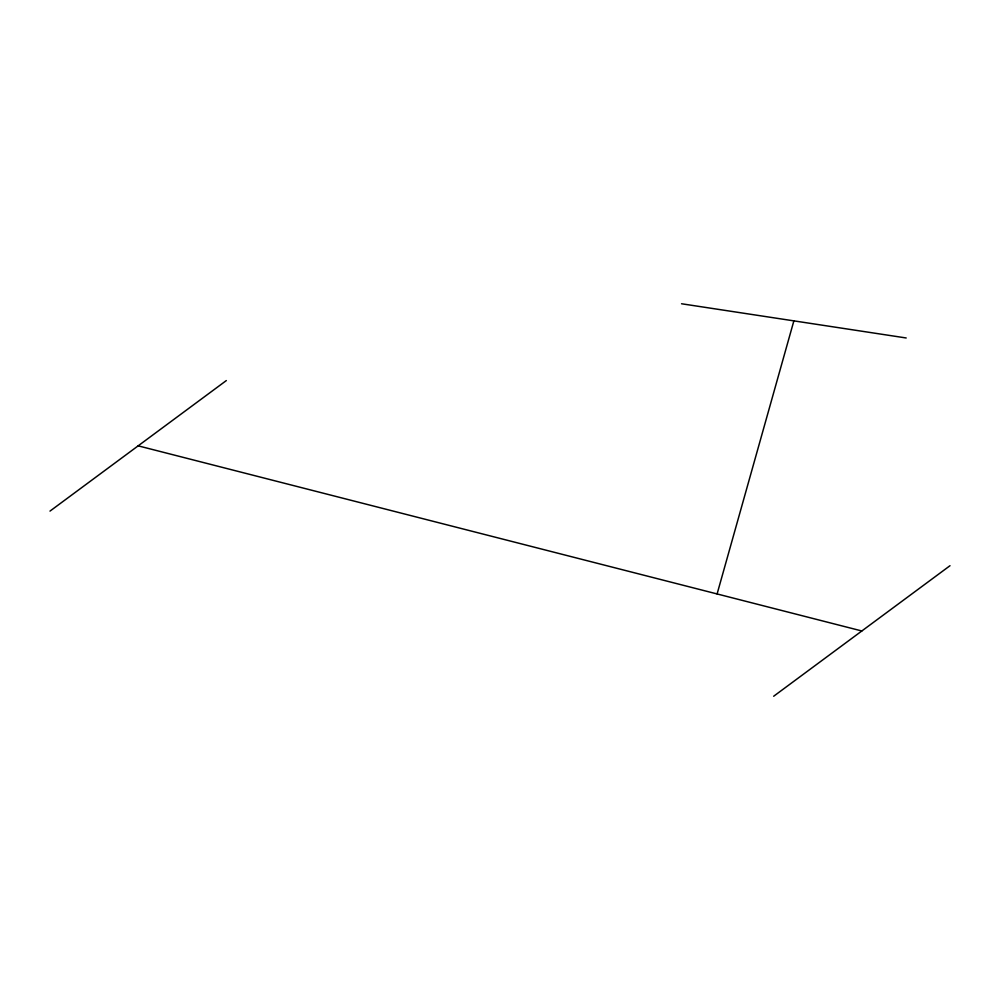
<?xml version="1.0" encoding="UTF-8"?>
<svg xmlns="http://www.w3.org/2000/svg" width="1000" height="1000" viewBox="0 0 1000 1000"><rect width="100%" height="100%" fill="white"/><g stroke="black" fill="none" stroke-linecap="round" stroke-linejoin="round"><path stroke-width="1.5" d="M717.1 593.95L793.875 320.863M50 511.1L226.325 380.575M773.675 696.237L950 565.712M681.55 303.762L906.2 337.975M138.162 445.838L861.838 630.975"/></g></svg>
